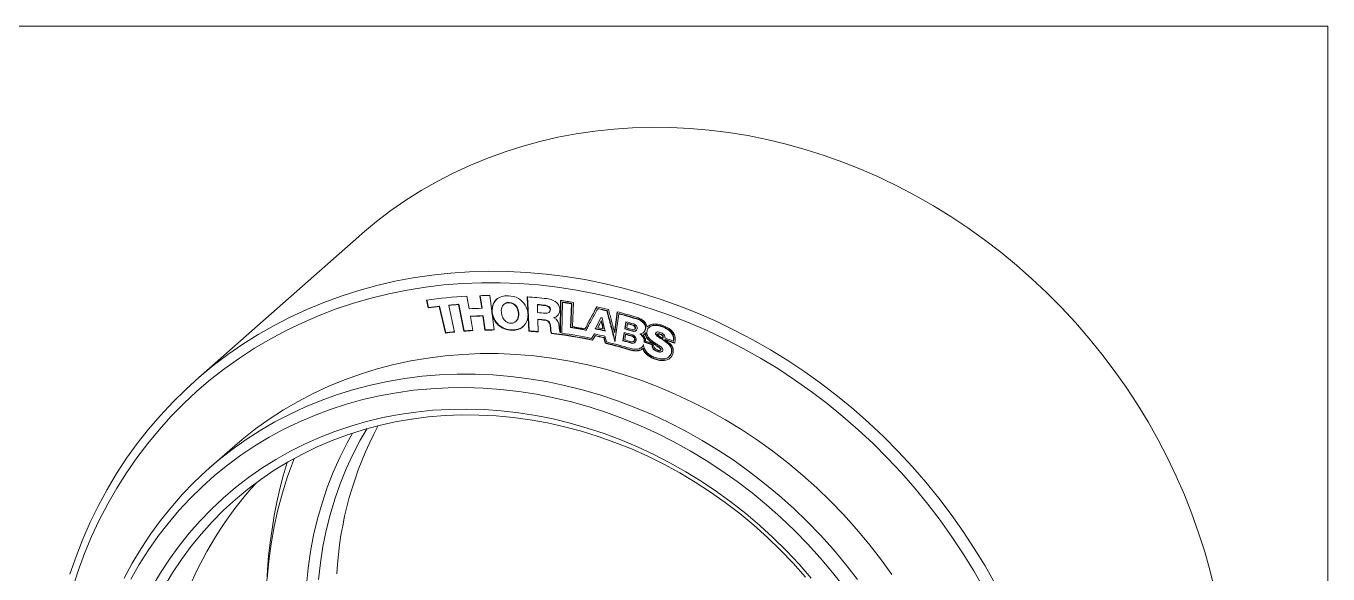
# Model space of a CAD drawing. Header units: inches. Extents: x 0.1 to 10.9, y 0 to 8.5.
# Drawn here: x 8.072 to 10.944, y 7.241 to 8.451 of the extents above; entities that cross this region are included whole.
import ezdxf

# ---------------------------------------------------------------- set-up
doc = ezdxf.new("R2010")
doc.units = ezdxf.units.IN
doc.header["$MEASUREMENT"] = 0

msp = doc.modelspace()

# ---------------------------------------------------------------- linework, layer by layer
at = {"color": 7, "linetype": 'Continuous', "lineweight": 0}
for p, q in [((0.0622, 8.4506), (10.9445, 8.4506)), ((10.9445, 0.0356), (10.9445, 8.4506)), ((8.8063, 7.9864), (8.4466, 7.6686)), ((8.9599, 7.8286), (8.9556, 7.8454)), ((8.9606, 7.8292), (8.9563, 7.8461)), ((9.045, 7.8543), (9.0498, 7.8267)), ((9.0777, 7.8278), (9.0736, 7.8555)), ((9.0784, 7.8284), (9.0744, 7.8555)), ((9.0953, 7.8558), (9.105, 7.7798)), ((9.1819, 7.7772), (9.1779, 7.853)), ((9.1826, 7.7778), (9.1786, 7.8536)), ((9.2516, 7.8451), (9.2504, 7.7733)), ((9.2523, 7.845), (9.2512, 7.774)), ((9.2546, 7.7728), (9.256, 7.8407)), ((9.2567, 7.8414), (9.256, 7.8407)), ((9.2778, 7.7873), (9.28, 7.8407)), ((8.9606, 7.8292), (8.9599, 7.8286)), ((8.9845, 7.8324), (8.9838, 7.8317)), ((8.9976, 7.7731), (8.9838, 7.8317)), ((8.9983, 7.7738), (8.9845, 7.8324)), ((9.0055, 7.8346), (9.0048, 7.834)), ((9.0048, 7.834), (9.0175, 7.7753)), ((9.0275, 7.8365), (9.0268, 7.8359)), ((9.0382, 7.7771), (9.0268, 7.8359)), ((9.0389, 7.7777), (9.0275, 7.8365)), ((9.0784, 7.8284), (9.0777, 7.8278)), ((9.1009, 7.8185), (9.1002, 7.8179)), ((9.1271, 7.8371), (9.1262, 7.8363)), ((9.1385, 7.8405), (9.1378, 7.8399)), ((9.1594, 7.8171), (9.1587, 7.8165)), ((9.2011, 7.8361), (9.2004, 7.8355)), ((9.2004, 7.8355), (9.2009, 7.8184)), ((9.2182, 7.8343), (9.2175, 7.8337)), ((9.2261, 7.8188), (9.227, 7.8196)), ((9.2292, 7.8249), (9.2285, 7.8243)), ((9.2756, 7.8377), (9.2736, 7.7853)), ((9.2763, 7.8383), (9.2743, 7.7859)), ((9.2763, 7.8383), (9.2756, 7.8377)), ((9.3343, 7.8272), (9.3336, 7.8265)), ((9.3543, 7.8226), (9.3536, 7.822)), ((9.3766, 7.82), (9.3705, 7.7742)), ((9.3772, 7.8198), (9.3712, 7.7748)), ((9.3715, 7.7535), (9.38, 7.8154)), ((9.3807, 7.816), (9.38, 7.8154)), ((9.0535, 7.8103), (9.0528, 7.8097)), ((9.0528, 7.8097), (9.0582, 7.7784)), ((9.0809, 7.8114), (9.0802, 7.8108)), ((9.0848, 7.7795), (9.0802, 7.8108)), ((9.0855, 7.7801), (9.0809, 7.8114)), ((9.1531, 7.7987), (9.154, 7.7995)), ((9.2021, 7.8037), (9.2014, 7.8031)), ((9.2014, 7.8031), (9.2023, 7.7755)), ((9.218, 7.8021), (9.2173, 7.8014)), ((9.2298, 7.7853), (9.2291, 7.7847)), ((9.2378, 7.8075), (9.237, 7.8069)), ((9.237, 7.8069), (9.237, 7.8067)), ((9.2743, 7.7859), (9.2736, 7.7853)), ((9.3405, 7.807), (9.3283, 7.7823)), ((9.3408, 7.8069), (9.329, 7.783)), ((9.3417, 7.8003), (9.341, 7.7997)), ((9.3933, 7.7821), (9.3958, 7.7981)), ((9.394, 7.7827), (9.3964, 7.7979)), ((9.399, 7.7935), (9.3975, 7.7843)), ((9.3997, 7.7941), (9.399, 7.7935)), ((9.4115, 7.7907), (9.4108, 7.7901)), ((9.4156, 7.8062), (9.4149, 7.8055)), ((9.417, 7.7842), (9.4162, 7.7836)), ((9.4475, 7.7862), (9.4466, 7.7855)), ((9.4771, 7.7874), (9.4764, 7.7868)), ((8.9983, 7.7738), (8.9976, 7.7731)), ((9.0389, 7.7777), (9.0382, 7.7771)), ((9.0855, 7.7801), (9.0848, 7.7795)), ((9.1441, 7.7799), (9.1434, 7.7792)), ((9.1546, 7.7807), (9.1539, 7.7801)), ((9.1826, 7.7778), (9.1819, 7.7772)), ((9.2322, 7.773), (9.2315, 7.7723)), ((9.2512, 7.774), (9.2504, 7.7733)), ((9.3062, 7.7829), (9.3055, 7.7822)), ((9.3263, 7.7713), (9.3199, 7.7612)), ((9.3206, 7.7618), (9.3199, 7.7612)), ((9.3266, 7.7712), (9.3206, 7.7618)), ((9.3223, 7.757), (9.3279, 7.767)), ((9.3286, 7.7676), (9.3279, 7.767)), ((9.329, 7.783), (9.3283, 7.7823)), ((9.3455, 7.7829), (9.3448, 7.7823)), ((9.3477, 7.7632), (9.347, 7.7626)), ((9.347, 7.7626), (9.3502, 7.7506)), ((9.3477, 7.7632), (9.3509, 7.7513)), ((9.3532, 7.7534), (9.3493, 7.766)), ((9.3712, 7.7748), (9.3705, 7.7742)), ((9.3921, 7.7744), (9.3893, 7.756)), ((9.39, 7.7566), (9.3893, 7.756)), ((9.3927, 7.7743), (9.39, 7.7566)), ((9.3951, 7.77), (9.3932, 7.7582)), ((9.394, 7.7827), (9.3933, 7.7821)), ((9.3958, 7.7706), (9.3951, 7.77)), ((9.4097, 7.7666), (9.409, 7.766)), ((9.4108, 7.7778), (9.4101, 7.7772)), ((9.4137, 7.7552), (9.4146, 7.756)), ((9.4151, 7.7816), (9.416, 7.7824)), ((9.4159, 7.7584), (9.4152, 7.7578)), ((9.4342, 7.7695), (9.4335, 7.7689)), ((9.4344, 7.7741), (9.4353, 7.7749)), ((9.4392, 7.7815), (9.4384, 7.7809)), ((9.4398, 7.7739), (9.4391, 7.7733)), ((9.4621, 7.7728), (9.4614, 7.7721)), ((9.4661, 7.7712), (9.4654, 7.7706)), ((9.4729, 7.7702), (9.4722, 7.7696)), ((9.4777, 7.7621), (9.477, 7.7615)), ((9.4782, 7.7648), (9.4775, 7.7642)), ((9.481, 7.7568), (9.4803, 7.7562)), ((9.4823, 7.7592), (9.4815, 7.7586)), ((9.501, 7.756), (9.5003, 7.7554)), ((9.3509, 7.7513), (9.3502, 7.7506)), ((9.4082, 7.7514), (9.4075, 7.7507)), ((9.4085, 7.7355), (9.4078, 7.7349)), ((9.4301, 7.7412), (9.431, 7.742)), ((9.4335, 7.7398), (9.4328, 7.7392)), ((9.4342, 7.7373), (9.4335, 7.7366)), ((9.4366, 7.7538), (9.4359, 7.7531)), ((9.4542, 7.752), (9.4535, 7.7514)), ((9.4535, 7.7514), (9.4568, 7.7493)), ((9.4543, 7.7478), (9.4535, 7.7472)), ((9.4542, 7.752), (9.4575, 7.7499)), ((9.4575, 7.7499), (9.4568, 7.7493)), ((9.458, 7.7496), (9.4573, 7.749)), ((9.4652, 7.7331), (9.4645, 7.7325)), ((9.4716, 7.7352), (9.4725, 7.736)), ((9.4733, 7.7369), (9.4726, 7.7363)), ((9.4967, 7.7306), (9.496, 7.73)), ((9.4439, 7.7251), (9.4432, 7.7245)), ((9.4463, 7.7233), (9.4456, 7.7227)), ((9.4752, 7.713), (9.4744, 7.7123)), ((9.4904, 7.7205), (9.4913, 7.7213)), ((8.5276, 7.52), (8.4764, 7.4747))]:
    msp.add_line(p, q, dxfattribs=at)
at = {"color": 7, "linetype": 'Continuous', "lineweight": 0, "flags": 128}
for points in [[(10.6949, 7.2046), (10.6846, 7.2474), (10.6727, 7.29), (10.6592, 7.3324), (10.6443, 7.3743), (10.6278, 7.4159), (10.6099, 7.457), (10.5905, 7.4975), (10.5697, 7.5375), (10.5476, 7.5768), (10.5241, 7.6154), (10.4992, 7.6533), (10.4731, 7.6903), (10.4457, 7.7265), (10.4171, 7.7618), (10.3873, 7.7961), (10.3564, 7.8294), (10.3244, 7.8616), (10.2914, 7.8927), (10.2574, 7.9227), (10.2225, 7.9514), (10.1867, 7.9789), (10.15, 8.0052), (10.1125, 8.0301), (10.0743, 8.0537), (10.0355, 8.0759), (9.996, 8.0967), (9.9559, 8.116), (9.9154, 8.1339), (9.8743, 8.1503), (9.8329, 8.1651), (9.7912, 8.1784), (9.7492, 8.1901), (9.7069, 8.2003), (9.6646, 8.2088), (9.6221, 8.2158), (9.5796, 8.2211), (9.5371, 8.2248), (9.4948, 8.2269), (9.4525, 8.2273), (9.4105, 8.2262), (9.3688, 8.2233), (9.3274, 8.2189), (9.2863, 8.2128), (9.2458, 8.2051), (9.2057, 8.1959), (9.1662, 8.185), (9.1274, 8.1726), (9.0892, 8.1586), (9.0517, 8.143), (9.015, 8.126), (8.9792, 8.1074), (8.9443, 8.0875), (8.9103, 8.066), (8.8773, 8.0432), (8.8453, 8.019), (8.8144, 7.9935), (8.8063, 7.9864)], [(8.1693, 7.2412), (8.1828, 7.2802), (8.1977, 7.3184), (8.2142, 7.3558), (8.2321, 7.3924), (8.2515, 7.4281), (8.2722, 7.4628), (8.2944, 7.4966), (8.3179, 7.5293), (8.3428, 7.5609), (8.3689, 7.5914), (8.3963, 7.6207), (8.4249, 7.6488), (8.4547, 7.6756), (8.4856, 7.7012), (8.5175, 7.7254), (8.5506, 7.7482), (8.5846, 7.7696), (8.6195, 7.7896), (8.6553, 7.8082), (8.692, 7.8252), (8.7295, 7.8407), (8.7676, 7.8547), (8.8065, 7.8672), (8.846, 7.878), (8.8861, 7.8873), (8.9266, 7.895), (8.9677, 7.9011), (9.0091, 7.9055), (9.0508, 7.9083), (9.0928, 7.9095), (9.135, 7.9091), (9.1774, 7.907), (9.2199, 7.9033), (9.2624, 7.898), (9.3049, 7.891), (9.3472, 7.8824), (9.3895, 7.8723), (9.4315, 7.8606), (9.4732, 7.8473), (9.5146, 7.8324), (9.5556, 7.8161), (9.5962, 7.7982), (9.6363, 7.7789), (9.6758, 7.7581), (9.7146, 7.7359), (9.7528, 7.7123), (9.7903, 7.6874), (9.8269, 7.6611), (9.8628, 7.6336), (9.8977, 7.6048), (9.9317, 7.5749), (9.9647, 7.5438), (9.9967, 7.5115), (10.0276, 7.4782), (10.0574, 7.4439), (10.086, 7.4087), (10.1134, 7.3725), (10.1395, 7.3354), (10.1643, 7.2976), (10.1879, 7.259), (10.21, 7.2196)], [(10.185, 7.2092), (10.163, 7.2481), (10.1396, 7.2862), (10.1149, 7.3236), (10.0889, 7.3601), (10.0617, 7.3958), (10.0332, 7.4306), (10.0036, 7.4644), (9.9729, 7.4972), (9.9412, 7.529), (9.9084, 7.5596), (9.8746, 7.589), (9.8399, 7.6173), (9.8043, 7.6443), (9.7679, 7.6701), (9.7307, 7.6945), (9.6928, 7.7176), (9.6542, 7.7393), (9.615, 7.7596), (9.5753, 7.7785), (9.5351, 7.7958), (9.4944, 7.8117), (9.4534, 7.8261), (9.412, 7.8389), (9.3704, 7.8501), (9.3286, 7.8598), (9.2866, 7.8679), (9.2446, 7.8744), (9.2026, 7.8792), (9.1606, 7.8825), (9.1187, 7.8841), (9.0769, 7.8841), (9.0354, 7.8825), (8.9942, 7.8793), (8.9534, 7.8744), (8.9129, 7.8679), (8.8729, 7.8599), (8.8335, 7.8502), (8.7946, 7.839), (8.7563, 7.8262), (8.7188, 7.8118), (8.682, 7.7959), (8.646, 7.7786), (8.6108, 7.7598), (8.5766, 7.7395), (8.5433, 7.7178), (8.511, 7.6947), (8.4797, 7.6703), (8.4496, 7.6445), (8.4206, 7.6175), (8.3927, 7.5893), (8.3661, 7.5598), (8.3408, 7.5292), (8.3167, 7.4975), (8.294, 7.4647), (8.2726, 7.4309), (8.2526, 7.3961), (8.2341, 7.3604), (8.217, 7.3238), (8.2014, 7.2865), (8.1872, 7.2483), (8.1746, 7.2095)], [(8.5276, 7.52), (8.5494, 7.5385), (8.5787, 7.5615), (8.6091, 7.5832), (8.6405, 7.6034), (8.6728, 7.6222), (8.706, 7.6396), (8.7401, 7.6555), (8.775, 7.6698), (8.8106, 7.6826), (8.8469, 7.6939), (8.8837, 7.7035), (8.9212, 7.7116), (8.9591, 7.718), (8.9974, 7.7229), (9.0361, 7.7261), (9.0751, 7.7277), (9.1143, 7.7276), (9.1537, 7.7259), (9.1932, 7.7226), (9.2327, 7.7176), (9.2722, 7.7111), (9.3115, 7.7029), (9.3508, 7.6931), (9.3897, 7.6817), (9.4284, 7.6688), (9.4668, 7.6543), (9.5047, 7.6384), (9.5421, 7.6209), (9.579, 7.602), (9.6153, 7.5816), (9.6509, 7.5599), (9.6857, 7.5368), (9.7198, 7.5124), (9.753, 7.4867), (9.7854, 7.4597), (9.8168, 7.4316), (9.8472, 7.4023), (9.8765, 7.372), (9.9047, 7.3406), (9.9318, 7.3082), (9.9577, 7.2748), (9.9823, 7.2406)], [(8.2891, 7.232), (8.3069, 7.2653), (8.3262, 7.2976), (8.3469, 7.329), (8.3689, 7.3592), (8.3923, 7.3884), (8.4169, 7.4165), (8.4428, 7.4433), (8.4699, 7.4689), (8.4981, 7.4932), (8.5274, 7.5162), (8.5578, 7.5379), (8.5892, 7.5581), (8.6215, 7.5769), (8.6548, 7.5943), (8.6889, 7.6102), (8.7237, 7.6245), (8.7593, 7.6373), (8.7956, 7.6486), (8.8325, 7.6582), (8.8699, 7.6663), (8.9078, 7.6728), (8.9462, 7.6776), (8.9848, 7.6808), (9.0238, 7.6824), (9.063, 7.6823), (9.1024, 7.6806), (9.1419, 7.6773), (9.1814, 7.6723), (9.2209, 7.6658), (9.2603, 7.6576), (9.2995, 7.6478), (9.3385, 7.6364), (9.3772, 7.6235), (9.4155, 7.609), (9.4534, 7.5931), (9.4908, 7.5756), (9.5277, 7.5567), (9.564, 7.5363), (9.5996, 7.5146), (9.6345, 7.4915), (9.6685, 7.4671), (9.7018, 7.4414), (9.7341, 7.4144), (9.7655, 7.3863), (9.7959, 7.3571), (9.8252, 7.3267), (9.8534, 7.2953), (9.8805, 7.2629), (9.9064, 7.2295)], [(9.877, 7.2122), (9.8513, 7.245), (9.8245, 7.2768), (9.7965, 7.3077), (9.7674, 7.3375), (9.7373, 7.3663), (9.7061, 7.3939), (9.6741, 7.4203), (9.6411, 7.4454), (9.6074, 7.4693), (9.5728, 7.4919), (9.5375, 7.5131), (9.5016, 7.5329), (9.4651, 7.5513), (9.4281, 7.5683), (9.3906, 7.5838), (9.3526, 7.5977), (9.3144, 7.6101), (9.2758, 7.621), (9.2371, 7.6303), (9.1982, 7.638), (9.1592, 7.6441), (9.1202, 7.6486), (9.0812, 7.6515), (9.0424, 7.6527), (9.0038, 7.6523), (8.9653, 7.6503), (8.9272, 7.6467), (8.8895, 7.6414), (8.8522, 7.6346), (8.8155, 7.6262), (8.7792, 7.6161), (8.7436, 7.6045), (8.7087, 7.5914), (8.6746, 7.5767), (8.6412, 7.5606), (8.6087, 7.543), (8.5771, 7.5239), (8.5464, 7.5034), (8.5168, 7.4815), (8.4883, 7.4584), (8.4608, 7.4339), (8.4346, 7.4081), (8.4095, 7.3812), (8.3857, 7.353), (8.3631, 7.3238), (8.3419, 7.2935), (8.3221, 7.2621), (8.3036, 7.2298)], [(8.3506, 7.2127), (8.369, 7.244), (8.3889, 7.2742), (8.4101, 7.3034), (8.4326, 7.3315), (8.4563, 7.3585), (8.4814, 7.3843), (8.5076, 7.4089), (8.5349, 7.4321), (8.5634, 7.4541), (8.5928, 7.4746), (8.6233, 7.4938), (8.6547, 7.5116), (8.687, 7.5279), (8.7201, 7.5427), (8.754, 7.5559), (8.7886, 7.5677), (8.8238, 7.5778), (8.8596, 7.5864), (8.8959, 7.5934), (8.9326, 7.5988), (8.9698, 7.6026), (9.0072, 7.6047), (9.045, 7.6052), (9.0829, 7.6041), (9.1209, 7.6013), (9.159, 7.597), (9.197, 7.591), (9.235, 7.5834), (9.2728, 7.5742), (9.3104, 7.5634), (9.3477, 7.5511), (9.3847, 7.5373), (9.4212, 7.5219), (9.4573, 7.5051), (9.4928, 7.4868), (9.5277, 7.4671), (9.5619, 7.446), (9.5954, 7.4235), (9.6281, 7.3998), (9.66, 7.3747), (9.6909, 7.3485), (9.7209, 7.3211), (9.7499, 7.2926), (9.7778, 7.2629), (9.8046, 7.2323)], [(9.7917, 7.2347), (9.7649, 7.2649), (9.7369, 7.294), (9.7078, 7.322), (9.6778, 7.3489), (9.6468, 7.3746), (9.6149, 7.399), (9.5822, 7.4221), (9.5487, 7.444), (9.5144, 7.4644), (9.4796, 7.4835), (9.4441, 7.5011), (9.4081, 7.5172), (9.3716, 7.5318), (9.3348, 7.5449), (9.2976, 7.5565), (9.2602, 7.5664), (9.2226, 7.5748), (9.1848, 7.5816), (9.1471, 7.5867), (9.1093, 7.5902), (9.0716, 7.5921), (9.0341, 7.5924), (8.9967, 7.591), (8.9597, 7.5879), (8.9231, 7.5833), (8.8868, 7.577), (8.8511, 7.5691), (8.8159, 7.5596), (8.7814, 7.5485), (8.7475, 7.5359), (8.7144, 7.5217), (8.682, 7.506), (8.6506, 7.4888), (8.6201, 7.4702), (8.5905, 7.4502), (8.562, 7.4288), (8.5346, 7.406), (8.5083, 7.382), (8.4832, 7.3566), (8.4593, 7.3301), (8.4367, 7.3024), (8.4154, 7.2736), (8.3955, 7.2438), (8.3769, 7.2129)], [(8.8248, 7.5621), (8.8098, 7.5364), (8.7936, 7.5052), (8.7787, 7.4731), (8.7654, 7.4402), (8.7535, 7.4065), (8.7432, 7.3722), (8.7345, 7.3372), (8.7273, 7.3017), (8.7217, 7.2658), (8.7177, 7.2294)], [(8.6912, 7.2173), (8.6948, 7.2544), (8.7001, 7.291), (8.7069, 7.3272), (8.7154, 7.3628), (8.7254, 7.3979), (8.7369, 7.4322), (8.75, 7.4659), (8.7646, 7.4987), (8.7806, 7.5307), (8.7926, 7.5523)], [(8.6643, 7.4966), (8.6623, 7.4916), (8.6494, 7.4562), (8.6379, 7.4201), (8.628, 7.3833), (8.6197, 7.3459), (8.6129, 7.3081), (8.6077, 7.2698), (8.6041, 7.2311)]]:
    msp.add_lwpolyline(points, dxfattribs=at)
at = {"color": 7, "linetype": 'Continuous', "lineweight": 0}
for centre, radius, start, end in [((9.5348, 7.2014), 0.7777, 151.8154, 177.0482), ((9.7057, 7.1726), 1.1034, 163.4246, 262.605), ((9.1656, 6.9045), 0.7947, 137.2373, 180.8513)]:
    msp.add_arc(centre, radius, start, end, dxfattribs=at)
for points in [[(8.9556, 7.8454), (8.9851, 7.8497), (9.0149, 7.8527), (9.045, 7.8543)], [(9.0736, 7.8555), (9.0808, 7.8556), (9.088, 7.8558), (9.0953, 7.8558)], [(9.1779, 7.853), (9.1922, 7.852), (9.2065, 7.8506), (9.2208, 7.849)], [(9.28, 7.8407), (9.2705, 7.8423), (9.2611, 7.8438), (9.2516, 7.8451)], [(8.9838, 7.8317), (8.9758, 7.8308), (8.9679, 7.8297), (8.9599, 7.8286)], [(8.9845, 7.8324), (8.9765, 7.8314), (8.9686, 7.8303), (8.9606, 7.8292)], [(9.0268, 7.8359), (9.0195, 7.8354), (9.0121, 7.8347), (9.0048, 7.834)], [(9.0275, 7.8365), (9.0202, 7.836), (9.0128, 7.8354), (9.0055, 7.8346)], [(9.0498, 7.8267), (9.0591, 7.8272), (9.0684, 7.8275), (9.0777, 7.8278)], [(9.1798, 7.8151), (9.1798, 7.8138), (9.1798, 7.8126), (9.1797, 7.8113)], [(9.2175, 7.8337), (9.2118, 7.8344), (9.2061, 7.8349), (9.2004, 7.8355)], [(9.2009, 7.8184), (9.2069, 7.8178), (9.2128, 7.8172), (9.2188, 7.8166)], [(9.2182, 7.8343), (9.2125, 7.835), (9.2068, 7.8356), (9.2011, 7.8361)], [(9.2285, 7.8243), (9.2291, 7.8297), (9.2225, 7.8331), (9.2175, 7.8337)], [(9.2292, 7.8249), (9.2298, 7.8303), (9.2232, 7.8337), (9.2182, 7.8343)], [(9.2188, 7.8166), (9.2235, 7.816), (9.2289, 7.8193), (9.2285, 7.8243)], [(9.25, 7.8241), (9.2498, 7.8161), (9.2447, 7.8086), (9.237, 7.8069)], [(9.3336, 7.8265), (9.3403, 7.8251), (9.3469, 7.8236), (9.3536, 7.822)], [(9.3343, 7.8272), (9.341, 7.8257), (9.3476, 7.8242), (9.3543, 7.8226)], [(9.0802, 7.8108), (9.071, 7.8105), (9.0619, 7.8101), (9.0528, 7.8097)], [(9.0809, 7.8114), (9.0717, 7.8111), (9.0626, 7.8108), (9.0535, 7.8103)], [(9.2173, 7.8014), (9.212, 7.802), (9.2067, 7.8026), (9.2014, 7.8031)], [(9.218, 7.8021), (9.2127, 7.8026), (9.2074, 7.8032), (9.2021, 7.8037)], [(9.2315, 7.7723), (9.2294, 7.7762), (9.2294, 7.7805), (9.2291, 7.7847)], [(9.2322, 7.773), (9.2301, 7.7769), (9.2301, 7.7811), (9.2298, 7.7853)], [(9.237, 7.8067), (9.245, 7.8043), (9.2479, 7.7948), (9.2486, 7.7871)], [(9.2486, 7.7871), (9.2489, 7.7825), (9.2492, 7.7779), (9.2504, 7.7733)], [(9.2736, 7.7853), (9.2851, 7.7834), (9.2966, 7.7813), (9.308, 7.779)], [(9.2743, 7.7859), (9.2858, 7.784), (9.2973, 7.7819), (9.3087, 7.7797)], [(9.3055, 7.7822), (9.2963, 7.784), (9.287, 7.7857), (9.2778, 7.7873)], [(9.341, 7.7997), (9.3386, 7.7947), (9.3364, 7.7896), (9.3337, 7.7848)], [(9.3337, 7.7848), (9.3374, 7.784), (9.3411, 7.7831), (9.3448, 7.7823)], [(9.3405, 7.807), (9.3414, 7.8068), (9.3424, 7.8066), (9.3434, 7.8063)], [(9.3448, 7.7823), (9.3436, 7.7881), (9.3428, 7.7939), (9.341, 7.7997)], [(9.3455, 7.7829), (9.3443, 7.7887), (9.3435, 7.7945), (9.3417, 7.8003)], [(9.3958, 7.7981), (9.4015, 7.7965), (9.4072, 7.7948), (9.4129, 7.7931)], [(9.3975, 7.7843), (9.4015, 7.7832), (9.4054, 7.782), (9.4093, 7.7809)], [(9.4108, 7.7901), (9.4069, 7.7912), (9.403, 7.7924), (9.399, 7.7935)], [(9.4115, 7.7907), (9.4076, 7.7918), (9.4037, 7.793), (9.3997, 7.7941)], [(9.4093, 7.7809), (9.4122, 7.78), (9.4158, 7.7807), (9.4162, 7.7836)], [(9.4162, 7.7836), (9.4168, 7.7864), (9.4138, 7.7891), (9.4108, 7.7901)], [(9.417, 7.7842), (9.4175, 7.787), (9.4145, 7.7898), (9.4115, 7.7907)], [(9.4129, 7.7931), (9.4175, 7.7918), (9.4217, 7.7869), (9.4204, 7.7824)], [(9.0175, 7.7753), (9.0108, 7.7746), (9.0042, 7.7739), (8.9976, 7.7731)], [(9.0582, 7.7784), (9.0515, 7.778), (9.0449, 7.7776), (9.0382, 7.7771)], [(9.105, 7.7798), (9.0982, 7.7798), (9.0915, 7.7796), (9.0848, 7.7795)], [(9.1539, 7.7801), (9.1505, 7.7796), (9.1469, 7.7794), (9.1434, 7.7792)], [(9.1546, 7.7807), (9.1512, 7.7802), (9.1476, 7.78), (9.1441, 7.7799)], [(9.2023, 7.7755), (9.1955, 7.7761), (9.1887, 7.7767), (9.1819, 7.7772)], [(9.3223, 7.757), (9.2921, 7.7635), (9.2618, 7.7686), (9.2315, 7.7723)], [(9.323, 7.7576), (9.2928, 7.7641), (9.2625, 7.7692), (9.2322, 7.773)], [(9.3199, 7.7612), (9.2982, 7.7658), (9.2764, 7.7697), (9.2546, 7.7728)], [(9.3493, 7.766), (9.3416, 7.7679), (9.334, 7.7696), (9.3263, 7.7713)], [(9.3279, 7.767), (9.3343, 7.7656), (9.3406, 7.7641), (9.347, 7.7626)], [(9.3497, 7.7774), (9.3426, 7.7791), (9.3354, 7.7808), (9.3283, 7.7823)], [(9.3286, 7.7676), (9.335, 7.7662), (9.3413, 7.7647), (9.3477, 7.7632)], [(9.3504, 7.7781), (9.3433, 7.7798), (9.3362, 7.7814), (9.329, 7.783)], [(9.4075, 7.7507), (9.4014, 7.7525), (9.3953, 7.7543), (9.3893, 7.756)], [(9.4082, 7.7514), (9.4021, 7.7532), (9.396, 7.7549), (9.39, 7.7566)], [(9.3921, 7.7744), (9.3983, 7.7727), (9.4045, 7.7709), (9.4107, 7.7691)], [(9.3932, 7.7582), (9.3978, 7.7569), (9.4024, 7.7555), (9.4069, 7.7542)], [(9.4101, 7.7772), (9.4045, 7.7789), (9.3989, 7.7805), (9.3933, 7.7821)], [(9.4108, 7.7778), (9.4052, 7.7795), (9.3996, 7.7811), (9.394, 7.7827)], [(9.409, 7.766), (9.4044, 7.7673), (9.3997, 7.7687), (9.3951, 7.77)], [(9.4097, 7.7666), (9.4051, 7.768), (9.4004, 7.7693), (9.3958, 7.7706)], [(9.4069, 7.7542), (9.4104, 7.7531), (9.4147, 7.7544), (9.4152, 7.7578)], [(9.4187, 7.7569), (9.4178, 7.752), (9.4124, 7.7492), (9.4075, 7.7507)], [(9.4152, 7.7578), (9.4159, 7.7613), (9.4125, 7.7649), (9.409, 7.766)], [(9.4159, 7.7584), (9.4166, 7.7619), (9.4132, 7.7655), (9.4097, 7.7666)], [(9.4204, 7.7824), (9.42, 7.7778), (9.4146, 7.7759), (9.4101, 7.7772)], [(9.4107, 7.7691), (9.4158, 7.7676), (9.4196, 7.7619), (9.4187, 7.7569)], [(9.4568, 7.7493), (9.4509, 7.7514), (9.4449, 7.7534), (9.4389, 7.7554)], [(9.482, 7.7583), (9.4819, 7.7584), (9.4817, 7.7585), (9.4815, 7.7586)], [(9.5003, 7.7554), (9.4941, 7.7578), (9.4879, 7.7601), (9.4816, 7.7624)], [(9.3502, 7.7506), (9.3695, 7.7459), (9.3887, 7.7407), (9.4078, 7.7349)], [(9.3509, 7.7513), (9.3702, 7.7466), (9.3894, 7.7413), (9.4085, 7.7355)], [(9.4044, 7.7395), (9.3874, 7.7446), (9.3704, 7.7492), (9.3532, 7.7534)], [(9.4328, 7.7392), (9.433, 7.7383), (9.4332, 7.7375), (9.4335, 7.7366)], [(9.4335, 7.7398), (9.4337, 7.739), (9.4339, 7.7381), (9.4342, 7.7373)], [(9.4335, 7.7366), (9.4352, 7.7318), (9.439, 7.7277), (9.4432, 7.7245)], [(9.4342, 7.7373), (9.4359, 7.7325), (9.4397, 7.7284), (9.4439, 7.7251)], [(9.4359, 7.7531), (9.4418, 7.7512), (9.4477, 7.7492), (9.4535, 7.7472)], [(9.4366, 7.7538), (9.4425, 7.7518), (9.4484, 7.7499), (9.4543, 7.7478)], [(9.4432, 7.7245), (9.444, 7.7239), (9.4448, 7.7233), (9.4456, 7.7227)], [(9.4439, 7.7251), (9.4447, 7.7245), (9.4455, 7.7239), (9.4463, 7.7233)], [(9.4456, 7.7227), (9.4546, 7.7168), (9.4643, 7.7134), (9.4744, 7.7123)], [(9.4463, 7.7233), (9.4553, 7.7175), (9.465, 7.714), (9.4752, 7.713)]]:
    msp.add_open_spline(points, degree=3, dxfattribs=at)
for points, knots in [([(9.1002, 7.8179), (9.1, 7.8204), (9.1003, 7.8313), (9.1075, 7.8512), (9.1266, 7.8555), (9.1364, 7.8552)], [0, 0, 0, 0, 0.11878, 0.526087, 1, 1, 1, 1]), ([(9.1009, 7.8185), (9.101, 7.8224), (9.101, 7.8301), (9.1043, 7.8407), (9.109, 7.8457), (9.1111, 7.8479)], [0, 0, 0, 0, 0.350564, 0.700485, 1, 1, 1, 1]), ([(9.1364, 7.8552), (9.144, 7.855), (9.1658, 7.8504), (9.1787, 7.8285), (9.1798, 7.8151)], [0, 0, 0, 0, 0.366225, 1, 1, 1, 1]), ([(9.2208, 7.849), (9.2294, 7.848), (9.2449, 7.8436), (9.2501, 7.829), (9.25, 7.8241)], [0, 0, 0, 0, 0.636837, 1, 1, 1, 1]), ([(9.256, 7.8407), (9.2592, 7.8402), (9.2658, 7.8393), (9.2723, 7.8382), (9.2756, 7.8377)], [0, 0, 0, 0, 0.498564, 1, 1, 1, 1]), ([(9.2567, 7.8414), (9.2599, 7.8409), (9.2665, 7.8399), (9.273, 7.8388), (9.2763, 7.8383)], [0, 0, 0, 0, 0.498564, 1, 1, 1, 1]), ([(9.1434, 7.7792), (9.1331, 7.7796), (9.1118, 7.7871), (9.1017, 7.8079), (9.1002, 7.8179)], [0, 0, 0, 0, 0.513959, 1, 1, 1, 1]), ([(9.1441, 7.7799), (9.1338, 7.7802), (9.1125, 7.7877), (9.1024, 7.8086), (9.1009, 7.8185)], [0, 0, 0, 0, 0.513959, 1, 1, 1, 1]), ([(9.1378, 7.8399), (9.1339, 7.84), (9.1227, 7.8375), (9.1203, 7.825), (9.121, 7.8178)], [0, 0, 0, 0, 0.355423, 1, 1, 1, 1]), ([(9.121, 7.8178), (9.1218, 7.8106), (9.1267, 7.7982), (9.1381, 7.7949), (9.1419, 7.7948)], [0, 0, 0, 0, 0.650892, 1, 1, 1, 1]), ([(9.1385, 7.8405), (9.1352, 7.8405), (9.1308, 7.8405), (9.1282, 7.8374), (9.1275, 7.8365)], [0, 0, 0, 0, 0.7331614, 1, 1, 1, 1]), ([(9.1587, 7.8165), (9.158, 7.8214), (9.1558, 7.8333), (9.144, 7.8397), (9.1378, 7.8399)], [0, 0, 0, 0, 0.433421, 1, 1, 1, 1]), ([(9.1594, 7.8171), (9.1587, 7.822), (9.1565, 7.8339), (9.1447, 7.8404), (9.1385, 7.8405)], [0, 0, 0, 0, 0.433421, 1, 1, 1, 1]), ([(9.1419, 7.7948), (9.1479, 7.7945), (9.1582, 7.8002), (9.1587, 7.8117), (9.1587, 7.8165)], [0, 0, 0, 0, 0.559816, 1, 1, 1, 1]), ([(9.1535, 7.7998), (9.1549, 7.8009), (9.1579, 7.8034), (9.1593, 7.81), (9.1594, 7.8147), (9.1594, 7.8171)], [0, 0, 0, 0, 0.270483, 0.630275, 1, 1, 1, 1]), ([(9.2269, 7.8195), (9.2269, 7.8195), (9.2278, 7.82), (9.2289, 7.8219), (9.2291, 7.8239), (9.2292, 7.8249)], [0, 0, 0, 0, 0.007415, 0.507814, 1, 1, 1, 1]), ([(9.3316, 7.8307), (9.3314, 7.8302), (9.3309, 7.8291), (9.3295, 7.8273), (9.3277, 7.8238), (9.3238, 7.8167), (9.3183, 7.8067), (9.3117, 7.7945), (9.3075, 7.7863), (9.3055, 7.7822)], [0, 0, 0, 0, 0.031287, 0.062574, 0.125027, 0.250008, 0.499948, 0.749974, 1, 1, 1, 1]), ([(9.3323, 7.8314), (9.3321, 7.8308), (9.3316, 7.8298), (9.3302, 7.828), (9.3284, 7.8244), (9.3245, 7.8173), (9.319, 7.8073), (9.3124, 7.7951), (9.3083, 7.787), (9.3062, 7.7829)], [0, 0, 0, 0, 0.031287, 0.062574, 0.125027, 0.250008, 0.499948, 0.749974, 1, 1, 1, 1]), ([(9.308, 7.779), (9.3086, 7.7802), (9.3107, 7.7842), (9.3148, 7.7923), (9.3227, 7.8069), (9.3292, 7.8187), (9.3336, 7.8265)], [0, 0, 0, 0, 0.074082, 0.250077, 0.500115, 1, 1, 1, 1]), ([(9.3574, 7.8248), (9.3531, 7.8258), (9.3445, 7.8279), (9.3359, 7.8298), (9.3316, 7.8307)], [0, 0, 0, 0, 0.500562, 1, 1, 1, 1]), ([(9.3536, 7.822), (9.354, 7.8203), (9.3547, 7.8174), (9.3559, 7.8136), (9.3572, 7.8096), (9.3582, 7.8053), (9.3593, 7.8006), (9.3606, 7.7965), (9.3618, 7.7922), (9.3632, 7.7864), (9.365, 7.7791), (9.3673, 7.7706), (9.3696, 7.7621), (9.3708, 7.7564), (9.3715, 7.7535)], [0, 0, 0, 0, 0.074075, 0.124968, 0.171332, 0.249962, 0.312446, 0.37493, 0.432377, 0.499924, 0.63063, 0.749934, 0.874967, 1, 1, 1, 1]), ([(9.3543, 7.8226), (9.356, 7.8162), (9.3595, 7.8035), (9.3655, 7.7812), (9.3694, 7.7653), (9.3718, 7.7558)], [0, 0, 0, 0, 0.286626, 0.573285, 1, 1, 1, 1]), ([(9.3705, 7.7742), (9.3701, 7.7755), (9.3692, 7.7797), (9.3674, 7.7866), (9.3655, 7.7938), (9.364, 7.8001), (9.3626, 7.8059), (9.3608, 7.8121), (9.359, 7.8184), (9.358, 7.8226), (9.3574, 7.8248)], [0, 0, 0, 0, 0.0776131, 0.2500377, 0.4082034, 0.5000628, 0.6250499, 0.750037, 0.8693729, 1, 1, 1, 1]), ([(9.4133, 7.8098), (9.4072, 7.8116), (9.395, 7.8152), (9.3827, 7.8184), (9.3766, 7.82)], [0, 0, 0, 0, 0.500488, 1, 1, 1, 1]), ([(9.38, 7.8154), (9.3858, 7.8138), (9.3975, 7.8107), (9.4091, 7.8072), (9.4149, 7.8055)], [0, 0, 0, 0, 0.499686, 1, 1, 1, 1]), ([(9.3807, 7.816), (9.3865, 7.8144), (9.3982, 7.8113), (9.4098, 7.8079), (9.4156, 7.8062)], [0, 0, 0, 0, 0.499686, 1, 1, 1, 1]), ([(9.1797, 7.8113), (9.1791, 7.8017), (9.1728, 7.7872), (9.1593, 7.7813), (9.1539, 7.7801)], [0.0619722, 0.0619722, 0.0619722, 0.0619722, 0.5383165, 0.8226206, 0.8226206, 0.8226206, 0.8226206]), ([(9.1694, 7.7881), (9.1675, 7.7866), (9.1633, 7.783), (9.1578, 7.7816), (9.1546, 7.7807)], [0, 0, 0, 0, 0.428009, 1, 1, 1, 1]), ([(9.2291, 7.7847), (9.2287, 7.7881), (9.2284, 7.7962), (9.2212, 7.8016), (9.2173, 7.8014)], [0, 0, 0, 0, 0.492989, 1, 1, 1, 1]), ([(9.2298, 7.7853), (9.2294, 7.7888), (9.2291, 7.7968), (9.2219, 7.8022), (9.218, 7.8021)], [0, 0, 0, 0, 0.492989, 1, 1, 1, 1]), ([(9.2444, 7.8112), (9.2438, 7.8105), (9.2419, 7.8088), (9.2394, 7.808), (9.2378, 7.8075)], [0, 0, 0, 0, 0.350917, 1, 1, 1, 1]), ([(9.3434, 7.8063), (9.3441, 7.8043), (9.3453, 7.7945), (9.3482, 7.785), (9.3497, 7.7774)], [0, 0, 0, 0, 0.21716, 1, 1, 1, 1]), ([(9.4426, 7.7868), (9.4423, 7.7881), (9.4416, 7.7906), (9.4399, 7.7941), (9.4376, 7.7973), (9.4347, 7.8001), (9.43, 7.8033), (9.4228, 7.8068), (9.4167, 7.8087), (9.4133, 7.8098)], [0, 0, 0, 0, 0.100861, 0.197674, 0.294002, 0.393461, 0.499347, 0.722429, 1, 1, 1, 1]), ([(9.4149, 7.8055), (9.4176, 7.8047), (9.4226, 7.8031), (9.4292, 7.7999), (9.4343, 7.796), (9.4376, 7.7914), (9.4391, 7.7861), (9.4387, 7.7827), (9.4384, 7.7809)], [0, 0, 0, 0, 0.229198, 0.419591, 0.57798, 0.715983, 0.850602, 1, 1, 1, 1]), ([(9.4156, 7.8062), (9.4184, 7.8053), (9.4234, 7.8038), (9.4299, 7.8005), (9.435, 7.7966), (9.4383, 7.792), (9.4398, 7.7867), (9.4394, 7.7833), (9.4392, 7.7815)], [0, 0, 0, 0, 0.229198, 0.419591, 0.57798, 0.715983, 0.850602, 1, 1, 1, 1]), ([(9.4159, 7.7823), (9.416, 7.7824), (9.4163, 7.7825), (9.4167, 7.7832), (9.4169, 7.7839), (9.417, 7.7842)], [0, 0, 0, 0, 0.100327, 0.540863, 1, 1, 1, 1]), ([(9.4423, 7.7774), (9.4426, 7.7787), (9.4433, 7.7812), (9.4453, 7.7844), (9.4482, 7.7869), (9.4518, 7.7886), (9.4576, 7.79), (9.466, 7.79), (9.4728, 7.7879), (9.4764, 7.7868)], [0, 0, 0, 0, 0.099002, 0.193005, 0.287612, 0.388329, 0.499755, 0.735811, 1, 1, 1, 1]), ([(9.4768, 7.7898), (9.4744, 7.7906), (9.47, 7.792), (9.4634, 7.7932), (9.4573, 7.7932), (9.4518, 7.7922), (9.4468, 7.7901), (9.444, 7.7879), (9.4426, 7.7868)], [0, 0, 0, 0, 0.195673, 0.373715, 0.537947, 0.69321, 0.845207, 1, 1, 1, 1]), ([(9.4475, 7.7861), (9.4476, 7.7862), (9.4487, 7.7876), (9.4519, 7.789), (9.4583, 7.7907), (9.467, 7.7906), (9.4737, 7.7885), (9.4771, 7.7874)], [0, 0, 0, 0, 0.0145467, 0.178611, 0.3428649, 0.6712701, 1, 1, 1, 1]), ([(9.4764, 7.7868), (9.4782, 7.7861), (9.4816, 7.7848), (9.4865, 7.7821), (9.4909, 7.7789), (9.4962, 7.774), (9.5016, 7.7658), (9.5007, 7.7588), (9.5003, 7.7554)], [0, 0, 0, 0, 0.1335088, 0.2602662, 0.3824338, 0.5024214, 0.7525629, 1, 1, 1, 1]), ([(9.5034, 7.7504), (9.5038, 7.7523), (9.5047, 7.756), (9.5048, 7.7616), (9.5039, 7.7668), (9.5019, 7.7717), (9.4989, 7.7762), (9.4948, 7.7802), (9.4897, 7.7839), (9.4836, 7.7872), (9.4791, 7.7889), (9.4768, 7.7898)], [0, 0, 0, 0, 0.118119, 0.224551, 0.322938, 0.417853, 0.514362, 0.617299, 0.730675, 0.857519, 1, 1, 1, 1]), ([(9.4771, 7.7874), (9.4789, 7.7868), (9.4823, 7.7854), (9.4872, 7.7827), (9.4916, 7.7795), (9.4969, 7.7746), (9.5023, 7.7664), (9.5014, 7.7594), (9.501, 7.756)], [0, 0, 0, 0, 0.1335088, 0.2602662, 0.3824338, 0.5024214, 0.7525629, 1, 1, 1, 1]), ([(9.0174, 7.7758), (9.0139, 7.7755), (9.0075, 7.7748), (9.0012, 7.7741), (8.9983, 7.7738)], [0, 0, 0, 0, 0.541061, 1, 1, 1, 1]), ([(9.0581, 7.779), (9.0547, 7.7788), (9.0482, 7.7784), (9.0418, 7.7779), (9.0389, 7.7777)], [0, 0, 0, 0, 0.541603, 1, 1, 1, 1]), ([(9.1049, 7.7804), (9.1014, 7.7804), (9.0949, 7.7803), (9.0884, 7.7802), (9.0855, 7.7801)], [0, 0, 0, 0, 0.542257, 1, 1, 1, 1]), ([(9.2023, 7.7762), (9.1987, 7.7765), (9.1921, 7.7771), (9.1856, 7.7776), (9.1826, 7.7778)], [0, 0, 0, 0, 0.543731, 1, 1, 1, 1]), ([(9.4192, 7.7794), (9.4191, 7.7793), (9.4185, 7.7785), (9.4166, 7.7778), (9.4139, 7.7772), (9.4118, 7.7776), (9.4108, 7.7778)], [0, 0, 0, 0, 0.055231, 0.331669, 0.66646, 1, 1, 1, 1]), ([(9.4145, 7.756), (9.4147, 7.7561), (9.4155, 7.7567), (9.4157, 7.7577), (9.4159, 7.7584)], [0, 0, 0, 0, 0.273347, 1, 1, 1, 1]), ([(9.4384, 7.7809), (9.4382, 7.78), (9.4377, 7.7782), (9.4362, 7.7758), (9.4339, 7.7735), (9.4307, 7.7715), (9.4278, 7.771), (9.4264, 7.7708)], [0, 0, 0, 0, 0.163631, 0.327499, 0.499129, 0.750877, 1, 1, 1, 1]), ([(9.4264, 7.7708), (9.4273, 7.7702), (9.4293, 7.769), (9.4318, 7.7663), (9.4342, 7.7629), (9.4361, 7.7583), (9.436, 7.7549), (9.4359, 7.7531)], [0, 0, 0, 0, 0.15963, 0.324136, 0.500475, 0.744136, 1, 1, 1, 1]), ([(9.4271, 7.7715), (9.428, 7.7708), (9.43, 7.7696), (9.4325, 7.767), (9.4349, 7.7635), (9.4368, 7.7589), (9.4367, 7.7555), (9.4366, 7.7538)], [0, 0, 0, 0, 0.15963, 0.324136, 0.500475, 0.744136, 1, 1, 1, 1]), ([(9.4335, 7.7689), (9.434, 7.7691), (9.4351, 7.7697), (9.4367, 7.7706), (9.4381, 7.7717), (9.4388, 7.7728), (9.4391, 7.7733)], [0, 0, 0, 0, 0.250511, 0.500864, 0.75972, 1, 1, 1, 1]), ([(9.4389, 7.7554), (9.439, 7.7561), (9.4392, 7.7576), (9.4388, 7.7601), (9.4377, 7.763), (9.436, 7.7661), (9.4343, 7.768), (9.4335, 7.7689)], [0, 0, 0, 0, 0.1559571, 0.3197698, 0.4995399, 0.7704509, 1, 1, 1, 1]), ([(9.4342, 7.7695), (9.4347, 7.7698), (9.4358, 7.7704), (9.437, 7.771), (9.4376, 7.7714), (9.4377, 7.7715)], [0, 0, 0, 0, 0.2505108, 0.500864, 0.56, 0.56, 0.56, 0.56]), ([(9.4392, 7.7815), (9.4387, 7.78), (9.4379, 7.7773), (9.4359, 7.7756), (9.4351, 7.7749)], [0, 0, 0, 0, 0.5953065, 1, 1, 1, 1]), ([(9.4391, 7.7733), (9.439, 7.7725), (9.4387, 7.7711), (9.439, 7.7686), (9.4398, 7.7661), (9.4412, 7.7634), (9.4435, 7.7598), (9.4476, 7.7556), (9.4514, 7.7529), (9.4535, 7.7514)], [0, 0, 0, 0, 0.084159, 0.172141, 0.268713, 0.377521, 0.501131, 0.719936, 1, 1, 1, 1]), ([(9.4398, 7.7739), (9.4397, 7.7732), (9.4394, 7.7717), (9.4397, 7.7693), (9.4405, 7.7667), (9.4419, 7.764), (9.4442, 7.7604), (9.4483, 7.7562), (9.4521, 7.7535), (9.4542, 7.752)], [0, 0, 0, 0, 0.084159, 0.172141, 0.268713, 0.377521, 0.501131, 0.719936, 1, 1, 1, 1]), ([(9.4592, 7.7517), (9.4566, 7.7535), (9.4521, 7.7566), (9.4459, 7.7623), (9.4416, 7.7695), (9.442, 7.7748), (9.4423, 7.7774)], [0, 0, 0, 0, 0.287005, 0.501723, 0.74999, 1, 1, 1, 1]), ([(9.4614, 7.7721), (9.4613, 7.7717), (9.4613, 7.7708), (9.4619, 7.7694), (9.4631, 7.7679), (9.4647, 7.7663), (9.4668, 7.7646), (9.4703, 7.7624), (9.4748, 7.7595), (9.4785, 7.7573), (9.4803, 7.7562)], [0, 0, 0, 0, 0.0509006, 0.1084037, 0.1789381, 0.266095, 0.3717848, 0.4970727, 0.7485364, 1, 1, 1, 1]), ([(9.4718, 7.7744), (9.4707, 7.7748), (9.4687, 7.7754), (9.4656, 7.7756), (9.4626, 7.7749), (9.4618, 7.773), (9.4614, 7.7721)], [0, 0, 0, 0, 0.26615, 0.503582, 0.762752, 1, 1, 1, 1]), ([(9.4621, 7.7728), (9.462, 7.7723), (9.462, 7.7715), (9.4627, 7.77), (9.4638, 7.7685), (9.4654, 7.767), (9.4675, 7.7653), (9.471, 7.763), (9.4755, 7.7601), (9.4792, 7.7579), (9.481, 7.7568)], [0, 0, 0, 0, 0.0509006, 0.1084037, 0.1789381, 0.266095, 0.3717848, 0.4970727, 0.7485364, 1, 1, 1, 1]), ([(9.4635, 7.775), (9.4635, 7.775), (9.4626, 7.7746), (9.4624, 7.7737), (9.4621, 7.7728)], [0, 0, 0, 0, 0.047263, 1, 1, 1, 1]), ([(9.4654, 7.7706), (9.4657, 7.7707), (9.4665, 7.771), (9.4681, 7.7708), (9.47, 7.7704), (9.4714, 7.7699), (9.4722, 7.7696)], [0, 0, 0, 0, 0.1618782, 0.3762746, 0.6540062, 1, 1, 1, 1]), ([(9.477, 7.7615), (9.476, 7.7622), (9.4739, 7.7636), (9.4709, 7.7653), (9.4684, 7.7668), (9.4667, 7.7681), (9.4656, 7.7694), (9.4654, 7.7702), (9.4654, 7.7706)], [0, 0, 0, 0, 0.250974, 0.501949, 0.686823, 0.826966, 0.927068, 1, 1, 1, 1]), ([(9.4661, 7.7712), (9.4664, 7.7713), (9.4672, 7.7716), (9.4688, 7.7714), (9.4707, 7.771), (9.4721, 7.7705), (9.4729, 7.7702)], [0, 0, 0, 0, 0.1618782, 0.3762746, 0.6540062, 1, 1, 1, 1]), ([(9.4816, 7.7624), (9.4818, 7.7634), (9.4821, 7.7653), (9.4811, 7.7683), (9.479, 7.7708), (9.4757, 7.7729), (9.4732, 7.7739), (9.4718, 7.7744)], [0, 0, 0, 0, 0.182565, 0.346836, 0.52281, 0.735591, 1, 1, 1, 1]), ([(9.4722, 7.7696), (9.4733, 7.7692), (9.4751, 7.7684), (9.4773, 7.7665), (9.4774, 7.7649), (9.4775, 7.7642)], [0, 0, 0, 0, 0.4277407, 0.7348093, 1, 1, 1, 1]), ([(9.4729, 7.7702), (9.474, 7.7698), (9.4758, 7.7691), (9.478, 7.7671), (9.4781, 7.7656), (9.4782, 7.7648)], [0, 0, 0, 0, 0.4277407, 0.7348093, 1, 1, 1, 1]), ([(9.4775, 7.7642), (9.4775, 7.7637), (9.4774, 7.7628), (9.4772, 7.7619), (9.477, 7.7615)], [0, 0, 0, 0, 0.5, 1, 1, 1, 1]), ([(9.4782, 7.7648), (9.4782, 7.7644), (9.4781, 7.7634), (9.4779, 7.7625), (9.4777, 7.7621)], [0, 0, 0, 0, 0.5, 1, 1, 1, 1]), ([(9.4803, 7.7562), (9.4829, 7.7543), (9.4874, 7.751), (9.4934, 7.7451), (9.4971, 7.7378), (9.4964, 7.7326), (9.496, 7.73)], [0, 0, 0, 0, 0.29334, 0.502052, 0.752345, 1, 1, 1, 1]), ([(9.481, 7.7568), (9.4836, 7.7549), (9.4881, 7.7517), (9.4941, 7.7458), (9.4978, 7.7384), (9.4971, 7.7332), (9.4967, 7.7306)], [0, 0, 0, 0, 0.29334, 0.502052, 0.752345, 1, 1, 1, 1]), ([(9.4815, 7.7586), (9.4852, 7.7573), (9.4925, 7.7546), (9.4997, 7.7518), (9.5034, 7.7504)], [0, 0, 0, 0, 0.50068, 1, 1, 1, 1]), ([(9.4993, 7.7272), (9.4996, 7.729), (9.5002, 7.732), (9.5003, 7.7367), (9.4991, 7.7411), (9.4968, 7.7457), (9.493, 7.7499), (9.4881, 7.7542), (9.4842, 7.7569), (9.482, 7.7583)], [0, 0, 0, 0, 0.151768, 0.249982, 0.380211, 0.499789, 0.638509, 0.804184, 1, 1, 1, 1]), ([(9.4823, 7.7592), (9.4859, 7.7579), (9.4932, 7.7552), (9.5004, 7.7524), (9.5041, 7.751)], [0, 0, 0, 0, 0.50068, 1, 1, 1, 1]), ([(9.4346, 7.7479), (9.4341, 7.7467), (9.433, 7.7443), (9.4306, 7.7414), (9.4276, 7.7392), (9.424, 7.7378), (9.4198, 7.7372), (9.4152, 7.7372), (9.4099, 7.738), (9.4063, 7.739), (9.4044, 7.7395)], [0, 0, 0, 0, 0.116245, 0.225548, 0.332854, 0.443378, 0.561908, 0.692355, 0.837672, 1, 1, 1, 1]), ([(9.4078, 7.7349), (9.4094, 7.7345), (9.4124, 7.7338), (9.417, 7.7334), (9.4223, 7.7336), (9.4282, 7.7348), (9.4313, 7.7378), (9.4328, 7.7392)], [0, 0, 0, 0, 0.170501, 0.336586, 0.501116, 0.766208, 1, 1, 1, 1]), ([(9.4168, 7.7533), (9.4161, 7.7527), (9.4146, 7.7514), (9.4115, 7.7507), (9.4093, 7.7512), (9.4082, 7.7514)], [0, 0, 0, 0, 0.310501, 0.65453, 1, 1, 1, 1]), ([(9.4085, 7.7355), (9.4111, 7.7349), (9.4162, 7.7338), (9.4231, 7.7343), (9.4279, 7.7352), (9.4295, 7.7366), (9.4297, 7.7368)], [0, 0, 0, 0, 0.344727, 0.690088, 0.960737, 1, 1, 1, 1]), ([(9.4347, 7.7475), (9.434, 7.7458), (9.4331, 7.7436), (9.4312, 7.7424), (9.4307, 7.7421)], [0, 0, 0, 0, 0.755918, 1, 1, 1, 1]), ([(9.4602, 7.7191), (9.4585, 7.7198), (9.4552, 7.721), (9.4506, 7.7235), (9.4465, 7.7264), (9.4414, 7.7309), (9.4359, 7.7379), (9.435, 7.7446), (9.4346, 7.7479)], [0, 0, 0, 0, 0.134877, 0.262193, 0.383681, 0.501331, 0.755502, 1, 1, 1, 1]), ([(9.4535, 7.7472), (9.4534, 7.746), (9.4532, 7.7438), (9.454, 7.7405), (9.4559, 7.7373), (9.4596, 7.7345), (9.4628, 7.7332), (9.4645, 7.7325)], [0, 0, 0, 0, 0.181862, 0.342696, 0.499397, 0.715629, 1, 1, 1, 1]), ([(9.4543, 7.7478), (9.4541, 7.7467), (9.4539, 7.7445), (9.4547, 7.7411), (9.4567, 7.7379), (9.4603, 7.7351), (9.4635, 7.7338), (9.4652, 7.7331)], [0, 0, 0, 0, 0.181862, 0.342696, 0.499397, 0.715629, 1, 1, 1, 1]), ([(9.4622, 7.7375), (9.4612, 7.7381), (9.4593, 7.7394), (9.4574, 7.7423), (9.4567, 7.7456), (9.4571, 7.7478), (9.4573, 7.749)], [0, 0, 0, 0, 0.256231, 0.484891, 0.721911, 1, 1, 1, 1]), ([(9.4573, 7.749), (9.4587, 7.748), (9.4609, 7.7465), (9.4642, 7.7443), (9.4669, 7.7424), (9.4694, 7.7404), (9.4711, 7.7388), (9.4723, 7.7375), (9.4725, 7.7366), (9.4726, 7.7363)], [0, 0, 0, 0, 0.254618, 0.401184, 0.594472, 0.749481, 0.866943, 0.948603, 1, 1, 1, 1]), ([(9.458, 7.7496), (9.4594, 7.7487), (9.4616, 7.7472), (9.4649, 7.7449), (9.4676, 7.743), (9.4701, 7.741), (9.4718, 7.7394), (9.473, 7.7381), (9.4732, 7.7373), (9.4733, 7.7369)], [0, 0, 0, 0, 0.254618, 0.401184, 0.594472, 0.749481, 0.866943, 0.948603, 1, 1, 1, 1]), ([(9.4773, 7.735), (9.4774, 7.7356), (9.4775, 7.7368), (9.4766, 7.7389), (9.4752, 7.7408), (9.4729, 7.7428), (9.4694, 7.7453), (9.4647, 7.7482), (9.461, 7.7505), (9.4592, 7.7517)], [0, 0, 0, 0, 0.074434, 0.153812, 0.248363, 0.35146, 0.49877, 0.749376, 1, 1, 1, 1]), ([(9.496, 7.73), (9.4956, 7.7286), (9.4947, 7.7258), (9.4924, 7.7224), (9.4895, 7.7196), (9.4859, 7.7175), (9.4801, 7.7158), (9.4713, 7.7157), (9.4641, 7.7179), (9.4602, 7.7191)], [0, 0, 0, 0, 0.104765, 0.202907, 0.298575, 0.396234, 0.500092, 0.72925, 1, 1, 1, 1]), ([(9.4726, 7.7363), (9.4722, 7.7358), (9.4716, 7.7349), (9.4697, 7.7344), (9.4675, 7.7347), (9.4649, 7.7358), (9.4632, 7.7369), (9.4622, 7.7375)], [0, 0, 0, 0, 0.158041, 0.311369, 0.490856, 0.716897, 1, 1, 1, 1]), ([(9.4645, 7.7325), (9.4658, 7.7321), (9.4683, 7.7313), (9.472, 7.731), (9.4758, 7.7317), (9.4768, 7.7339), (9.4773, 7.735)], [0, 0, 0, 0, 0.267056, 0.502443, 0.764436, 1, 1, 1, 1]), ([(9.4652, 7.7331), (9.4681, 7.7322), (9.472, 7.731), (9.4754, 7.7325), (9.4763, 7.733)], [0, 0, 0, 0, 0.7208835, 1, 1, 1, 1]), ([(9.4733, 7.7369), (9.4731, 7.7365), (9.4728, 7.7361), (9.4724, 7.7359), (9.4724, 7.7359)], [0, 0, 0, 0, 0.997621, 1, 1, 1, 1]), ([(9.4744, 7.7123), (9.4765, 7.7123), (9.4803, 7.7123), (9.4857, 7.7134), (9.4904, 7.7154), (9.4942, 7.7184), (9.4973, 7.7224), (9.4986, 7.7255), (9.4993, 7.7272)], [0, 0, 0, 0, 0.1872254, 0.357655, 0.5170173, 0.6722707, 0.8309151, 1, 1, 1, 1]), ([(9.4967, 7.7306), (9.4959, 7.728), (9.4948, 7.7243), (9.4918, 7.7222), (9.4909, 7.7215)], [0, 0, 0, 0, 0.702549, 1, 1, 1, 1]), ([(9.4752, 7.713), (9.4782, 7.713), (9.4841, 7.7131), (9.4907, 7.7153), (9.4932, 7.718), (9.4937, 7.7185)], [0, 0, 0, 0, 0.442546, 0.884227, 1, 1, 1, 1])]:
    msp.add_open_spline(points, degree=3, knots=knots, dxfattribs=at)

doc.saveas('drawing.dxf')
